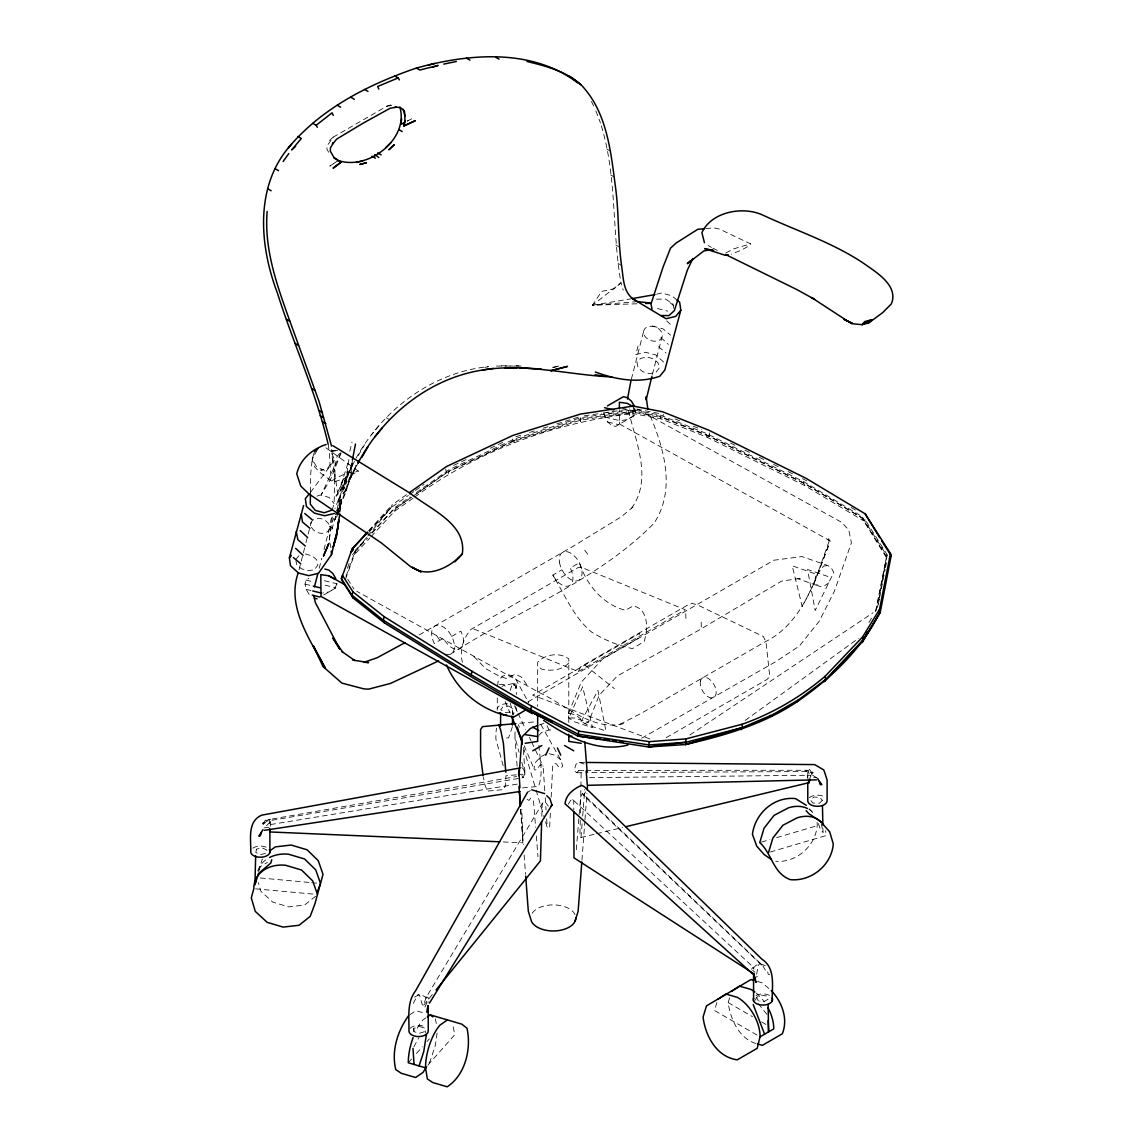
<?xml version="1.0" encoding="UTF-8"?>
<svg xmlns="http://www.w3.org/2000/svg" width="1144" height="1144" viewBox="0 0 1144 1144"><rect width="100%" height="100%" fill="white"/><g stroke="black" fill="none" stroke-linecap="round" stroke-linejoin="round"><path stroke-width="0.75" stroke-dasharray="5 3.75" d="M310.453 492.263L310.725 473.63L312.198 459.13L314.443 451.837M512.583 715.157L512.669 708.551L508.737 706.077L503.16 706.592L500.729 709.637L504.804 712.569L510.367 712.054L512.669 708.551M580.237 820.148L579.922 836.235L581.009 837.479L594.837 834.148M580.38 813.012L581.166 773.716L580.451 771.428L578.835 770.398L576.948 772.729L575.175 771.585L574.46 769.397L575.975 764.264L579.322 762.376L584.655 762.433M332.118 510.052L334.105 503.617L335.221 460.946L331.617 453.238L332.818 460.703L327.885 468.01L320.563 470.141L325.296 470.742L316.688 466.966L312.198 459.13L313.141 457.371M541.813 816.273L542.199 803.774L543.371 802.287L545.731 802.573L548.276 806.062M633.347 408.451L632.918 413.542C555.24 422.551 478.035 450.479 414.9 496.954M413.613 1031.788L413.728 1028.47L419.162 1026.411L424.195 1027.898L425.84 1032.946M330.959 547.676L329.257 540.111L332.675 514.457M270.213 826.397L270.785 819.233L516.659 776.519M550.35 813.155L549.635 827.326L547.247 827.541L543.7 815.629M551.151 797.225L552.752 765.35L553.968 763.649L556.37 763.792L558.873 767.409L561.504 767.567L562.705 765.951L560.646 759.759L539.067 721.263M339.882 512.255L340.655 498.67M581.953 860.245L584.841 821.549M584.97 819.79L586.943 793.407M581.009 837.479L582.124 823.237M582.682 816.115L584.756 789.403M576.276 849.806L579.021 816.301M579.164 814.542L580.609 796.91L582.525 793.421L760.059 963.162C763.563 964.02 764.95 972.858 767.409 970.455L768.182 974.259L769.74 974.502M334.377 480.566C334.692 469.126 332.232 457.586 331.531 446.031M329.257 540.111L330.959 524.653L336.35 512.455M339.697 512.154L341.784 499.327L338.181 511.268M348.82 459.516C347.747 472.329 344.315 485.914 336.093 496.038L343.5 479.25L340.083 487.802L348.62 461.161M352.423 459.845L350.908 473.001L337.795 514.242M437.079 1033.089L435.378 1045.258L430.244 1060.931L427.513 1065.264M497.497 685.971L498.112 681.495L502.159 676.347L506.835 674.631L511.711 675.475L515.486 678.678L528.7 702.773M337.795 514.128L340.083 498.341L338.653 510.667M337.051 509.695L339.511 498.012L345.774 491.105L351.48 473.33L345.774 492.421L338.367 510.51M513.913 442.757L514.299 440.34L580.351 419.162L632.718 411.182L659.974 416.273L706.348 434.749L803.789 483.011L861.961 517.817L886.543 556.585L877.534 607.478M809.737 779.293L810.653 775.246L811.739 777.634L816.058 777.419L819.218 779.393M756.642 974.173L758.343 965.293L760.059 963.162M878.335 604.075L879.364 598.855M879.707 597.125L885.156 569.34M885.499 567.596L886.529 562.39M875.503 611.725L886.543 556.585M875.975 610.824L887.043 555.941L861.933 516.487L803.774 481.681L706.334 433.419L659.959 414.957L632.703 409.852L580.337 417.832L514.285 439.024L449.077 469.712L415.901 492.864M335.65 516.373L330.959 532.546M887.63 555.498L865.236 519.905L806.391 484.584L708.951 436.307L662.591 417.846L663.406 414.3M708.951 436.307L709.766 432.775M309.137 594.379L306.163 589.36L305.019 584.112L306.006 580.065L308.866 578.278M323.738 594.98L335.936 587.816L336.922 583.755L322.122 580.151M603.86 413.055L604.718 416.988L607.707 422.007L611.711 425.468L615.672 426.426L634.491 415.429L635.478 411.382L634.906 408.751M349.764 451.294L352.037 442.084M342.356 489.117L348.062 471.357L342.356 489.117L336.093 496.038L342.928 486.815L352.609 463.463L334.949 508.537M336.665 517.417L337.795 512.812M352.037 463.134L343.5 489.775L346.918 481.224L339.511 498.012L346.346 488.788L356.027 465.436L349.764 479.579L357.457 464.292M345.774 491.105L346.346 488.788M817.03 822.379A31.56 22.966 -41.4 0 1 817.202 825.696C815.558 846.131 796.253 863.005 775.718 861.289M299.042 569.698L305.548 544.315M305.977 542.628L307.707 535.85M308.151 534.162L309.881 527.398M310.31 525.697L311.182 522.322M319.205 568.311L321.807 558.158M323.981 549.692L329.186 529.386A9.667 7.121 20.5 0 0 318.018 518.375A9.667 7.121 20.5 0 0 313.342 529.801A9.667 7.121 20.5 0 0 329.186 529.386M631.345 379.279L643.929 330.201M652.38 374.503L661.933 337.28A9.667 7.121 20.5 0 0 650.764 326.255A9.667 7.121 20.5 0 0 646.088 337.695A9.667 7.121 20.5 0 0 661.933 337.28M331.531 517.746L329.257 526.297L332.675 528.271M638.066 346.031L635.792 354.583L645.473 352.28L655.741 354.912L663.706 362.147M270.785 819.233L266.123 820.534L262.62 823.122L263.935 823.351L264.192 822.436L263.12 825.682L261.862 825.01L266.438 818.861L269.369 819.404L269.898 825.839M517.288 784.098L269.269 824.752L268.897 827.269L264.107 827.899M258.515 871.528L262.333 858.872M503.246 841.955L522.851 842.799L521.85 809.451M544.773 790.761L543.114 766.237L541.956 764.735L539.753 765.307L537.523 769.369L535.12 769.984L533.962 768.568L535.821 762.018L540.897 756.599L546.403 753.967M335.921 516.33L334.949 519.719L336.093 516.43M336.422 514.643L338.367 507.879L337.022 510.925M510.11 690.504L512.326 684.427L514.714 685.342L513.956 683.64L513.413 684.527L514.385 685.714L516.459 684.813L514.871 684.956L513.956 683.64M413.27 1003.402L417.975 994.451L419.405 994.865L422.279 1004.747L423.709 1005.176L425.868 997.911L542.199 803.774M259.316 869.955L260.303 866.694L267.453 862.361M716.916 1002.501L714.471 1010.495L758.529 1035.935M755.812 1043.485C738.752 1038.194 730.487 1019.089 728.142 1002.587L729.615 997.797M448.276 473.602L449.091 471.042L514.299 440.34M585.614 791.891L583.583 795.409L764.12 967.395M512.412 726.712L508.608 737.866L504.433 738.237M424.924 1007.035L428.743 998.755L428.028 997.411L426.583 996.982L425.868 997.911M828.857 582.882L824.209 585.957A11.283 7.736 -61.6 0 1 816.244 574.174L792.206 565.794L802.273 606.678L814.056 583.354L828.971 541.741L828.642 538.138L829.329 541.112L828.027 539.639L831.016 541.369L619.691 424.109L619.404 409.695M347.418 568.253L349.22 563.291M345.946 576.419L355.627 549.964L365.351 539.539M345.459 579.364L355.641 551.294L354.54 554.568L369.855 537.98M814.056 583.354L829.043 544.244C814.957 580.666 802.13 624.252 763.977 642.428L640.912 713.484L620.062 724.195L623.866 723.651C591.391 731.159 567.324 705.734 540.154 693.021L356.771 591.305M751.508 969.24L753.224 967.109L754.64 971.385M406.463 494.723L392.163 504.776L391.019 507.679L367.767 536.093M371.028 536.693L394.594 511.182L395.724 508.279L411.597 497.211M340.855 452.867L321.278 494.708L330.959 478.592L341.098 452.867M584.913 723.537L588.602 721.993L599.256 695.152L617.388 675.932L699.299 629.986L781.652 581.095L801.901 578.149L797.797 578.707L819.833 586.429M568.439 713.384L581.338 682.096L602.416 659.201L773.83 560.231L801.901 556.556L827.956 565.594L831.245 567.91L833.79 572.4L815.186 610.524L807.507 569.469L831.087 577.577M356.027 458.201C382.882 409.709 432.246 372.315 488.388 366.652M633.261 406.749L635.478 411.382L633.447 416.044L627.67 419.505L619.691 420.863L619.691 424.109M336.922 583.755L334.834 588.445L329.057 591.906L322.708 592.964M755.269 1000.228L756.627 997.325L760.617 995.023L766.88 996.009L768.024 999.298L764.035 1001.601L759.759 1001.114M354.039 462.319L346.346 477.606L354.54 461.189M474.002 629.086L578.235 671.599L580.537 666.866L687.658 605.019L692.077 603.331L697.668 605.033L763.32 636.479L766.022 641.97L769.74 676.562L767.038 679.464L666.037 737.766M349.764 479.579L357.214 464.65M808.265 780.265L806.263 770.269L805.891 770.999L810.209 770.784L813.37 772.772L811.925 773.244L809.223 771.542L585.871 772.686M581.138 721.535L597.954 690.461L605.948 730.959L587.587 724.953L581.138 721.535L580.337 718.661L576.09 715.214A11.283 1.473 21.3 0 0 568.282 714.142L568.883 717.96L574.317 721.778L592.578 727.741L582.639 686.786L568.883 717.96L575.503 718.046A11.283 1.473 21.3 0 0 588.602 721.993M317.102 450.107L312.198 459.13L314.643 466.938L320.806 473.216L331.574 481.023L333.833 481.896L343.286 478.964L358.472 471.185L325.282 447.347M413.842 1046.86L418.861 1037.708M386.801 106.22L393.064 105.234L391.934 104.576L386.801 106.22L333.247 137.137L326.969 146.017L326.969 149.306L330.387 155.226M358.315 455.569L364.578 444.716M568.296 804.232L570.627 800.299L572.715 799.599L753.224 967.109M868.911 622.536L872.443 616.688M817.202 574.603L823.58 566.066L827.956 565.594M501.987 686.5L504.375 685.142L505.162 686.214M636.893 303.789L592.492 305.233L601.601 291.42L614.142 288.788L620.977 282.868C611.783 230.402 617.031 175.976 600.957 124.596M705.805 228.585L713.856 227.856L719.404 229.057L750.521 243.844L749.263 245.717L741.398 250.107L731.359 254.182M378.821 425.968L371.414 434.849M310.453 492.406L341.298 451.079M263.935 823.351L266.938 821.135L523.18 777.648L524.638 773.959L523.652 769.054L521.778 767.638M269.898 822.279L263.821 828.413M423.709 1005.176L433.819 992.692M366.652 537.437L352.252 555.026L367.539 538.152M336.436 510.968L339.511 507.221L334.949 474.317M295.638 559.516L299.056 555.569M408.308 1062.776L411.811 1058.786M416.502 1053.481L422.351 1046.846M427.027 1041.541L429.372 1038.895M427.87 1065.193L454.797 1034.676L452.609 1024.009M368.697 532.561L391.019 507.679L408.279 495.509M368.64 530.744L392.163 504.776M372.243 532.947L392.235 510.882L410.825 497.797M371.414 533.018L395.71 506.949L410.138 496.882M369.169 530.887L391.019 507.679L392.235 510.882M538.71 735.52L541.827 732.389L549.048 729.986L554.068 729.986M568.797 662.876C562.276 670.398 551.008 671.242 541.827 669.226L537.666 666.165M333.247 137.137L329.257 140.755L329.257 142.07M315.73 896.195L304.59 905.047L288.674 906.877L272.758 902.13L260.818 891.176L258.329 882.725M637.508 301.616L592.492 305.233L620.977 282.868L623.251 290.104M745.159 720.434L858.644 638.238M409.724 494.494L414.042 491.448M415.472 490.433L424.109 484.341M416.545 493.779L446.575 472.644L513.041 441.484L580.623 420.148L633.233 412.183L662.591 417.846M394.594 511.182L413.456 497.969M413.041 496.196L449.091 471.042M410.038 1014.642L415.887 1010.652L425.468 1013.47M425.868 1017.874L422.937 1019.876A31.56 11.697 -73.6 0 0 415.615 1031.459M689.861 734.977L873.029 612.798M337.795 160.818L329.829 166.08L335.521 162.362M331.574 481.023C339.468 475.861 349.034 471.457 358.472 471.185M807.778 777.291L807.778 770.169L809.323 769.211L813.041 774.602L812.168 775.475L811.196 772.414L811.925 773.244M552.867 575.074A16.116 9.309 60 0 0 568.94 585.814A16.116 9.309 60 0 0 570.212 568.01L579.336 562.748C586.543 584.47 602.43 604.347 625.325 610.267L633.833 605.634L640.182 608.837C648.705 617.474 647.175 630.802 644.244 641.498L632.489 648.577C618.218 645.774 604.261 639.825 591.791 632.203C573.573 617.274 564.779 594.737 552.867 575.074L561.99 569.812M451.694 636.436L460.817 631.173A16.116 9.309 60 0 1 459.545 648.977A16.116 9.309 60 0 1 443.472 638.238L434.362 643.5A16.116 9.309 60 0 1 437.251 625.282A16.116 9.309 60 0 1 453.71 641.527A16.116 9.309 60 0 1 445.102 654.096M450.421 654.239C517.703 610.338 596.911 581.295 654.025 523.266C676.59 488.874 663.52 446.889 648.777 412.283M578.235 671.599L685.342 609.752L581.123 567.238L578.092 567.567L470.985 629.414C463.234 638.095 459.187 650.95 462.476 662.319M527.541 792.22L530.358 790.633M414.528 997.168L418.103 995.151L422.994 995.752L426.712 997.682L428.256 1002.23M419.162 634.977L573.516 546.074L621.078 516.931L632.932 507.092L630.759 509.38C653.539 478.993 635.32 441.784 628.256 409.395M527.927 701.887L637.837 638.552L639.768 633.333L532.646 695.18L650.636 739.267M725.811 252.996L733.676 248.877L750.521 243.844M407.235 121.107L411.869 118.719L407.478 120.978M641.698 738.209L775.518 661.818L799.298 646.088L819.204 621.235L834.391 591.205L851.408 542.771L848.748 529.987L841.698 522.365L636.679 408.58M453.639 465.393L467.967 458.687M490.276 448.233L504.604 441.527M317.002 496.153L320.106 495.023L329.115 497.411L334.105 503.617M328.113 444.058L329.257 451.294L335.521 450.307M539.21 724.967L544.086 723.337M515.973 436.722L522.779 434.591M529.586 432.446L536.407 430.316M543.214 428.171L550.021 426.04M556.828 423.895L580.666 416.416L580.466 421.521L580.351 419.162M553.739 367.553L560.589 365.479M761.446 842.098L769.898 839.61M776.647 837.622L817.202 825.696M770.227 852.037L825.968 835.635A31.56 22.966 -41.4 0 0 825.539 830.687M865.236 519.905L863.076 520.534L804.69 485.571L707.249 437.294L660.874 418.833L632.918 413.542L632.718 411.182M756.012 977.048L757.442 976.633M552.438 367.438L560.689 365.308M596.567 833.733L622.493 827.498M656.584 294.222L661.432 293.064L671.685 295.695L677.005 300.085M484.799 367.41L488.216 366.752M332.675 451.294L340.74 449.921M592.492 305.233L630.83 298.856M584.169 415.887L591.191 414.829M592.949 414.557L601.73 413.227M603.489 412.97L629.843 408.98M335.807 450.464L329.257 451.294L330.959 478.592M496.439 366.051L521.135 366.066M533.404 721.993L517.488 723.437A31.56 4.033 84.8 0 1 519.362 727.141M516.373 774.831L505.948 775.789L505.205 786.185L503.431 789.617L487.516 791.076L484.999 785.184L483.426 777.377M518.103 774.674L525.053 774.045L523.423 749.978M522.536 787.873L538.452 786.414C543.843 773.072 539.496 757.643 538.81 743.629M499.327 684.398L508.351 684.612L515.872 682.882L516.387 694.451M656.47 299.185L665.479 299.042L672.972 303.918L674.331 310.667M589.532 777.648L810.653 775.246M576.948 772.729L584.083 772.701M501.329 365.765L513.284 366.094M578.835 770.398L584.155 770.384M585.942 770.384L806.263 770.269M516.144 365.765L523.737 366.309M260.374 877.977L309.895 882.51M311.654 882.668L316.974 883.154M255.584 888.845L313.942 894.179M636.693 409.109L660.059 413.656M622.322 408.179L635.478 411.382M623.652 412.798L634.491 415.429M606.863 412.541L618.375 415.343M604.718 416.988L619.533 420.592M607.707 422.007L618.532 424.653M306.006 580.065L313.742 581.938M325.096 585.17L335.936 587.816M305.019 584.112L311.597 585.714M306.163 589.36L311.096 590.561M657.442 308.522L667.696 311.154M549.277 753.71L555.24 755.283L560.646 759.759M652.309 325.954L663.148 328.929L670.541 335.178M305.319 553.925L312.155 555.898L316.716 559.845L317.86 565.107L314.443 569.712L308.165 570.699L301.33 568.725L296.782 564.779L295.924 560.832M757.442 981.452L762.333 982.853L769.926 989.431M579.322 762.376L584.255 764.049M765.407 965.636L760.402 963.849L756.07 965.293L753.567 967.795L753.567 971.356M674.989 418.918L679.965 420.906M693.207 426.169L701.486 429.472M730.53 443.057L735.32 445.431M744.916 450.178L749.706 452.552M759.287 457.3L764.078 459.673M773.659 464.421L778.449 466.795M788.044 471.542L792.835 473.916M802.416 478.664L807.206 481.038M712.941 248.191L717.703 250.579M527.055 799.384L529.014 800.4L530.73 798.154L533.519 801.215L535.621 827.269M816.93 777.834L808.822 773.001L807.778 770.169M606.735 148.977L610.152 150.951M610.724 174.975L614.142 176.948M615.844 245.03L619.261 247.004M618.132 263.463L621.549 265.437M386.229 417.746L389.646 419.719M728.142 1002.587L752.452 1016.63M761.575 1021.892L766.122 1024.524M708.122 245.531L711.353 247.404M851.136 507.435L857.185 511.082M584.956 665.164L614.428 688.645M669.984 302.602L673.687 305.734M658.587 346.689L665.994 352.938M752.652 970.255L754.926 972.271M666.652 320.863L672.829 326.626M660.86 337.48L668.268 344.387M473.902 656.57L485.528 668.539L498.012 675.489L506.806 678.692L515.315 674.059L521.664 677.262L526.74 684.627M809.423 808.851L813.599 813.584A31.56 22.966 -41.4 0 0 808.965 809.337M822.965 828.771L823.051 832.331L820.491 829.429L818.246 823.308M758.286 1003.617L766.938 1014.399M572.715 799.599L573.716 800.9L573.759 809.795M584.727 550.15L589.589 556.828M436.593 635.678L441.441 642.356M523.18 777.648L521.921 775.589M347.719 579.207L353.925 588.988M886.285 557.443L861.961 517.817M583.583 795.409L582.525 793.421M591.419 101.487L593.765 106.292M515.029 707.021L517.317 711.825M518.075 713.427L525.668 729.429M529.457 737.422L530.973 740.626M531.731 742.227L543.114 766.237M756.627 997.325L758.343 1000.943M547.047 725.668L549.048 729.986M505.133 701.515L510.052 712.969M524.124 745.673L533.962 768.568M595.91 110.997L600.471 122.994M803.789 483.011L804.69 485.571M706.348 434.749L707.249 437.294M659.974 416.273L660.874 418.833M510.238 703.245L513.785 715.157M523.423 747.518L535.592 788.373M536.093 790.075L543.2 813.913M515.072 731.831A31.56 4.033 84.8 0 0 514.972 737.279L519.09 752.323M521.85 762.347L525.053 774.045M503.203 765.765L495.867 739.024A31.56 4.033 84.8 0 1 496.496 728.17M445.674 469.126L446.575 472.644M435.378 1018.932L436.307 1023.508M821.278 823.623L823.051 832.331M413.728 1028.47L414.414 1031.802L419.433 1033.289L424.51 1031.645L424.195 1027.898M512.726 439.024L513.041 441.484M517.117 766.151L514.972 737.279M536.322 835.964L537.995 856.799M520.692 809.237L523.323 844.415M524.109 854.968L525.554 874.316M545.245 797.768L546.074 810.024M546.66 818.789L547.247 827.541M520.649 809.409L522.851 842.799M701.186 622.121L701.286 626.955M685.785 613.627L685.885 618.446M568.797 722.45L568.797 658.93C559.902 651.994 545.188 654.111 537.666 662.19L537.666 706.463M497.282 697.954L497.282 708.479M756.17 993.035A31.56 18.218 60 0 1 764.349 1001.944M409.995 1028.456A9.667 5.577 0 0 1 425.682 1027.183M514.357 705.848A9.667 5.577 0 0 1 512.927 713.699M497.282 710.238A9.667 5.577 0 0 1 510.31 704.146M532.146 913.284A22.565 13.027 0 0 1 554.382 904.918A22.565 13.027 0 0 1 575.017 914.556M257.757 870.941A31.56 25.454 15.3 0 1 266.652 859.216M252.838 848.162A9.667 5.577 0 0 1 266.438 847.332M756.07 995.552A9.667 5.577 0 0 1 772.243 998.054M809.323 797.683A9.667 5.577 0 0 1 825.167 797.382M515.987 685.571L515.815 688.302L516.587 684.241L515.987 685.571M256.628 849.163L255.741 852.38L260.017 854.654L266.08 853.324L266.967 850.106L261.904 847.761L256.628 849.163M659.159 368.068L655.741 372.672L649.463 373.659L642.628 371.686L638.066 367.739L636.936 362.476L640.354 358.53L646.617 356.885L653.453 358.858L658.014 362.805L659.159 368.068M822.336 800.299L819.49 803.231L812.998 803.045L810.438 800.142L813.999 797.01L819.776 797.397L822.336 800.299M559.459 562.19A16.116 9.309 60 0 0 578.049 580.551A16.116 9.309 60 0 0 574.474 556.07A16.116 9.309 60 0 0 559.459 562.19M700.457 680.995A11.283 6.506 60 0 0 710.453 697.783A11.283 6.506 60 0 0 713.727 684.183A11.283 6.506 60 0 0 700.457 680.995"/><path stroke-width="1.5" d="M627.484 399.013L630.916 380.966M686 738.881L649.334 741.669L578.793 731.102L531.574 706.105L471.957 671.228L384.198 616.688L353.01 591.92L342.485 575.389L341.384 578.664L342.571 581.481L353.096 598.012L384.284 622.794L472.043 677.319L531.645 712.197L577.834 736.035L648.462 746.975L685.513 744.544L686 738.881L741.956 724.309A392.821 318.175 72.4 0 0 825.139 676.276L862.633 636.908L879.55 609.352L890.461 553.539L865.15 513.813L806.306 478.478L708.865 430.216L662.505 411.754L633.147 406.091L580.537 414.056L512.97 435.392L446.489 466.552L409.309 492.707L332.875 445.688M310.424 493.951L310.281 504.118L315.315 510.41L324.281 512.769L332.118 510.052M500.5 726.154L500.686 712.941M512.441 725.053L512.555 716.802M271.743 859.759L270.856 862.976L258.415 873.587L254.94 884.541L255.655 855.769M541.655 821.635L540.426 860.903L436.064 989.917M649.334 741.669L648.462 746.975L685.971 742.27L742.47 727.541L773.301 714.356L798.369 699.885L825.668 679.507L863.119 640.125L880.294 612.054L891.133 555.684L890.461 553.539M339.797 513.956L336.093 538.138L333.247 547.018L337.795 528.599L338.753 520.377M581.81 862.004L578.135 911.253L575.017 921.292M587.215 789.889L587.473 786.371M518.976 775.775L522.093 736.779L530.43 728.442L537.594 725.496M600.571 739.167L577.834 736.035L578.793 731.102M337.795 160.818L338.367 160.489C367.896 170.756 409.152 139.268 399.899 107.207M427.913 1005.605L427.227 1012.469L427.141 1011.539M352.423 459.845L355.469 444.058M427.298 1010.238L427.627 1007.621M401.615 118.719L401.043 124.31L404.132 122.708M405.033 120.692L403.889 125.954L415.286 120.692L403.889 125.954L405.033 120.692L404.461 111.154L400.471 107.536L396.482 107.207L390.218 108.194L362.877 123.323L336.665 139.11L332.675 144.044L330.387 147.991L330.387 151.28L333.805 157.2L337.237 159.831M326.14 444.487C312.455 449.006 299.957 459.216 296.768 473.916L300.8 486.086L308.78 493.822L381.41 542.971L410.753 566.766L421.135 571.914L412.24 567.267C428.213 578.835 450.936 566.809 462.319 553.925C466.823 522.98 428.928 508.966 409.323 492.578M336.093 538.138L337.637 527.556M338.166 524.024L338.681 520.491M426.383 1034.619L423.766 1051.551L419.076 1065.936M625.954 826.669L809.18 782.625L809.737 779.293M741.956 724.309L742.47 727.541L685.513 744.544C724.467 735.578 763.391 724.352 796.968 701.858C829.858 679.05 860.445 650.779 878.678 614.657L879.336 611.253M685.971 742.27L649.206 744.959L577.992 734.133L530.787 709.666L471.242 674.817L471.957 671.228M531.574 706.105L530.787 709.666L531.645 712.197L551.937 721.95M384.198 616.688L383.397 620.248L384.284 622.794M303.618 505.577L289.375 557.872L290.505 565.765L298.484 573.015L308.737 575.646L318.432 573.344L331.531 554.583L335.521 537.809M677.005 300.085L679.665 302.273L680.809 310.167L664.85 370.041L659.716 376.29C638.152 383.64 616.13 379.636 595.338 372.014M717.889 999.298L725.868 994.036L737.265 997.325A31.56 18.218 60 0 1 760.045 1036.807L757.199 1048.319L737.265 1059.83C716.687 1057.056 705.347 1035.978 703.074 1017.073L706.491 1005.876L750.936 979.564L754.196 980.508M298.169 573.072C286.243 606.806 310.21 639.882 325.382 668.353L313.527 645.96M314.428 586.915L317.903 573.387M651.951 376.19L646.131 399.857L646.145 396.739L647.833 409.194M577.677 82.854C531.917 48.048 468.911 53.496 416.43 68.054C368.554 84.384 321.021 108.523 288.231 147.991C254.64 188.588 259.817 246.718 277.406 293.064C293.35 343.743 316.087 392.206 328.113 444.058M254.94 884.541L255.827 881.323M499.671 841.798L269.769 831.945L270.027 831.03M768.539 852.537L772.844 838.109L782.896 825.282L797.254 817.774A31.56 22.966 -41.4 0 1 822.379 823.537L829.7 831.831L833.29 843.929C831.645 865.107 811.268 881.752 790.218 879.636C772.872 873.129 772.1 853.667 759.759 842.585L764.063 828.17L774.116 815.343L788.473 807.821A31.56 22.966 -41.4 0 1 807.521 808.536M261.418 832.532L260.346 835.792L258.83 836.135L262.991 829.672M353.01 591.92L351.866 595.109L353.096 598.012M317.517 891.433L320.506 883.468L315.73 869.883L304.59 858.987L288.674 854.253A31.56 25.454 15.3 0 0 269.627 857.457M879.55 609.352L880.294 612.054L862.133 642.571L863.119 640.125L862.633 636.908M357.958 463.163C382.94 416.087 428.857 378.349 482.525 370.041C525.697 362.877 568.697 374.989 611.868 376.948M545.717 755.14L549.048 747.961M692.835 258.544L687.287 270.256L674.331 310.667L668.954 315.587L661.361 315.558M358.115 462.92L359.445 460.174M577.834 736.035L578.478 734.705M862.133 642.571L867.638 631.645M527.541 792.22L415.529 990.918C406.62 1002.43 409.252 1017.803 408.951 1031.287A9.667 5.577 0 0 0 419.104 1036.564A9.667 5.577 0 0 0 428.256 1030.701L428.256 1005.79M361.733 457.543L367.996 446.689M889.503 558.458L891.133 555.684L881.566 540.626M741.169 729.686L742.47 727.541M878.678 614.657L880.294 612.054M546.803 795.709L549.921 798.812L552.009 804.961L429.415 1003.145M408.58 1015.643C397.583 1030.944 391.219 1050.95 395.767 1069.626L401.258 1073.286L415.615 1077.505L422.937 1072.5L426.598 1066.723M773.301 714.356L771.885 716.33L770.184 715.372M796.968 701.858L798.369 699.885M283.097 161.476L288.803 153.582M382.239 427.942L374.832 436.822M457.943 558.644L462.319 553.925M550.85 806.377L552.009 804.961M309.423 493.665L305.319 498.67L306.463 506.563L314.443 513.141L324.696 515.772L334.377 513.47M289.375 557.872L291.42 555.369M680.809 310.167L675.675 316.416L665.994 318.718L635.792 300.629C622.693 293.736 623.58 277.963 621.549 265.437C617.974 240.354 618.947 214.929 615.844 189.775C610.939 153.468 607.779 112.713 581.095 84.828C566.094 71.257 546.103 66.138 526.969 61.476M353.424 549.592L351.065 552.209L352.166 548.934L367.467 532.046M454.969 561.804L458.83 557.5M863.119 640.125L824.352 681.667L825.668 679.507L825.139 676.276M366.738 533.462L352.166 548.934L341.384 578.664L351.866 595.109L383.397 620.248L471.242 674.817M871.914 319.648L862.118 324.653L868.596 322.994L871.914 319.648L864.778 321.564L862.118 324.653L851.622 323.695L811.496 297.526L814.614 299.342L796.396 289.346L725.639 254.54M385.657 147.662L390.79 142.728M690.618 260.603L687.287 263.692L703.846 250.951L710.224 249.807L713.684 250.522M314.443 451.837L317.918 448.605M288.231 147.991L291.648 144.044M295.638 146.346L291.648 149.964L301.33 138.453L297.912 136.479M312.727 123.323L316.144 125.297L332.103 112.798L333.247 115.43M341.212 162.133L333.247 168.054L341.212 162.133L333.805 157.858M269.97 850.793L275.275 846.889L291.191 845.058L307.107 849.806L318.247 860.688L323.023 874.288L314.957 903.688L310.181 916.415L299.042 925.267L283.126 927.098L267.21 922.35L255.269 911.396L251.294 897.868L253.811 888.688A31.56 25.454 15.3 0 1 285.642 865.279L301.558 870.026L312.698 880.909L317.474 894.508M525.725 709.923L513.971 717.002C483.898 712.669 458.529 692.792 446.489 665.021M427.327 1016.873L430.244 1014.871L461.847 1024.166L466.966 1028.227C471.585 1048.519 465.365 1074.974 447.204 1086.8L432.847 1082.581L427.356 1078.921L425.539 1067.838A31.56 11.697 -73.6 0 1 440.168 1024.938L447.476 1019.947M868.596 322.994L882.696 312.612L891.376 303.846C898.054 287.802 880.937 275.404 869.383 267.353C837.236 244.072 798.984 231.903 763.305 215.329C743.385 205.763 711.468 211.54 701.901 232.647L704.432 242.685M731.559 991.405L739.539 986.142L750.936 989.431A31.56 18.218 60 0 1 754.84 991.991M607.435 405.906L623.38 396.696L627.355 397.654L631.359 401.115L634.334 406.134M532.718 750.807L541.827 745.545M760.045 1036.807L773.73 1028.914A31.56 18.218 60 0 0 768.053 1007.921M405.176 642.556L377.205 657.714L364.092 662.304L368.568 662.605L352.524 660.016M438.567 660.917L390.519 683.426L368.425 689.188L363.949 688.888L341.913 683.111L323.051 666.58L313.413 646.131M399.342 79.894L398.198 77.921L377.677 86.472L378.821 89.103M434.663 63.449L428.399 65.094M432.389 67.396L438.081 65.422L419.848 70.027L416.43 68.054M685.513 744.544L714.171 736.15M720.906 734.162L725.968 732.689M356.599 162.462L362.877 160.818M654.969 294.594L632.575 298.555M443.772 64.107L456.313 61.476M493.35 368.397L482.525 370.041M520.019 767.967L261.747 815.157C247.519 821.149 250.851 838.509 250.793 850.793A9.667 5.577 0 0 0 261.361 857.214A9.667 5.577 0 0 0 269.369 849.663M728.242 254.726L725.11 255.269L704.675 248.62L712.798 250.307M525.21 743.3L537.666 741.384L537.666 715.143M568.797 736.564L571.9 736.078M520.077 791.476L264.421 830.315M627.884 745.059C596.911 752.781 568.468 737.094 543.6 720.391M515.901 723.594L482.468 726.64L480.58 729.615L480.58 755.941L483.111 775.818M704.189 228.743L697.754 229.315L676.047 243.071L670.498 248.205L662.977 267.296L650.993 303.989L652.037 309.066M816.53 779.836L587.315 785.327L586.214 771.313M645.774 303.489L651.108 303.317M586.429 762.462L814.657 764.592L823.737 769.926L824.938 773.23L827.098 779.965L827.098 801.014A9.667 5.577 0 0 1 816.93 806.306A9.667 5.577 0 0 1 807.778 800.428L807.778 782.639M504.747 367.739L516.702 368.068M541.212 369.054L519.562 367.739M651.179 303.074L637.508 301.616L631.803 298.327M604.075 739.639L609.323 740.368M612.812 740.854L616.316 741.326M619.819 741.812L623.308 742.299M344.33 584.398L328.8 575.789L320.806 574.631L321.021 596.424L532.446 713.742M525.21 734.634L537.666 736.564M581.252 743.3L568.797 741.384L568.797 734.248M595.137 374.76L602.173 375.961M531.774 789.832L544.716 793.636M604.561 407.679L613.856 409.952M324.825 569.068L328.786 570.027L332.804 573.487L335.778 578.506M313.242 586.114L319.82 587.716M312.741 590.962L320.963 592.964M312.24 595.137L319.977 597.025M314.471 598.155L317.117 598.798M757.442 1043.943L762.333 1045.359L782.267 1033.847C788.473 1018.904 781.838 1001.601 771.199 990.532M425.539 1067.838L408.308 1062.776A31.56 11.697 -73.6 0 1 413.084 1037.579M844.887 319.805L852.394 323.366L843.957 319.376M633.304 406.778L627.355 403.403L619.376 402.259L619.376 408.008M328.8 575.789L334.749 579.15M495.624 57.2L499.041 59.173M466.566 58.187L469.984 60.16M394.78 75.947L398.198 77.921M395.352 106.549L396.482 107.207M364.578 89.432L367.996 91.406M350.908 97.326L354.325 99.314M398.77 129.572L402.188 131.546M337.237 105.234L340.655 107.207M377.677 152.924L381.109 154.898M371.986 156.213L375.404 158.187M275.118 168.711L278.55 170.685M267.71 188.789L271.142 190.762M286.515 319.376L289.933 321.35L318.99 401.287L331.531 446.031M295.066 343.4L298.484 345.374M311.597 388.459L315.015 390.433M318.99 410.496L322.422 412.469M320.134 415.758L323.552 417.746M322.422 421.693L325.84 423.666M532.718 727.126L538.795 730.63M564.621 745.545L573.745 750.807M806.291 805.304L795.523 798.598C774.102 796.238 755.069 813.427 752.437 834.305L756.756 846.188L764.063 854.482L771.242 859.416M753.996 973.873L573.988 857.843L573.759 811.568M820.92 821.878L808.694 813.527L806.134 810.624M341.984 651.579L354.869 660.574M581.095 84.828L569.698 76.276M430.244 1014.871L432.818 1016.902M304.747 513.47L312.155 519.719M309.881 528.271L302.474 522.021L301.33 514.128M305.319 546.031L297.912 539.782L296.21 531.56M293.35 557.543L300.758 563.792M752.723 973.973L565.036 803.774C565.994 794.422 573.788 788.845 581.695 785.27L584.684 787L761.99 959.244C776.075 968.324 771.814 986.943 772.243 1000.957M300.2 530.573L307.607 537.48M295.638 548.333L303.046 555.24M808.451 781.795L809.18 782.625M817.903 779.178L821.821 784.641L820.219 784.598L819.247 781.524M342.885 652.352L332.775 637.994L339.682 649.177M879.664 537.608L865.15 513.813M378.821 157.529L374.832 154.569L375.404 155.555M316.144 125.297L317.288 127.27M339.811 649.148L315.429 602.745L313.685 595.538M755.655 981.495L756.07 982.396L753.982 974.116M557.4 747.961L560.732 755.14M511.454 716.23L522.007 740.769M753.21 1004.561L764.607 1034.176M289.933 321.35C277.306 285.986 264.007 249.749 267.153 211.483M517.331 727.083L522.408 744.101M403.317 109.18L405.033 116.087M754.883 977.705L755.397 980.236M518.833 770.026L519.948 787.687M331.245 551.136L331.531 554.583M584.784 742.099L587.187 772.229M518.976 786.371L520.434 805.719M525.682 876.075L528.313 911.253L531.431 921.292A22.565 13.027 0 0 0 556.17 930.844A22.565 13.027 0 0 0 575.789 917.931M519.505 791.834L520.42 805.891M412.998 1048.39L414.042 1064.463M269.584 828.685L269.769 831.945M505.791 772.243L503.431 743.571L500.915 731.087A31.56 4.033 84.8 0 0 498.398 725.196M768.196 1020.591L768.596 1031.874L768.11 1004.446M822.45 805.633L822.894 825.21M753.567 974.259L753.567 1000.957M332.675 142.728L332.675 144.044M269.898 829.4L269.898 852.537M506.692 714.943A9.667 5.577 0 0 1 499.327 712.869M772.243 998.054A9.667 5.577 0 0 1 762.905 1005.09A9.667 5.577 0 0 1 753.567 998.054M328.685 543.729L323.552 555.898L328.685 543.729M394.208 144.702L389.074 149.635L394.208 144.702M567.424 366.423L550.893 370.699L567.424 366.423M366.294 162.791L360.017 164.436L366.294 162.791"/></g></svg>
